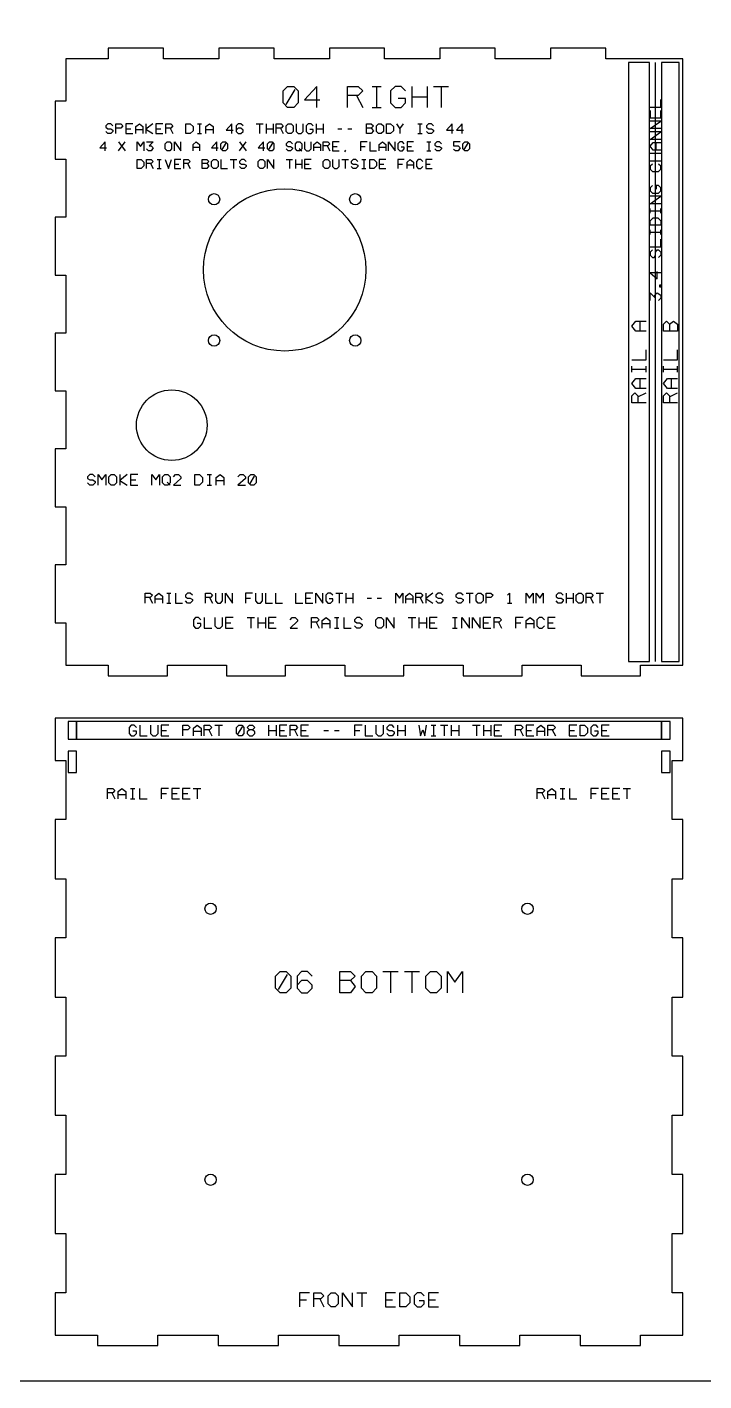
# Model space of a CAD drawing. Extents: x 0 to 610, y 0 to 915.
# Drawn here: x 191.8 to 383.6, y 0 to 383.6 of the extents above; entities that cross this region are included whole.
import ezdxf

# ---------------------------------------------------------------- set-up
doc = ezdxf.new("R2010")
doc.units = 0
for name, color, linetype in [('CUT', 7, 'Continuous'), ('ENGRAVE', 1, 'Continuous'), ('NOTES', 8, 'Continuous')]:
    doc.layers.add(name, color=color, linetype=linetype)

msp = doc.modelspace()

# ---------------------------------------------------------------- linework, layer by layer
at = {"layer": 'CUT', "color": 7}
for points in [[(202.8, 202.8), (214.8, 202.8), (214.8, 199.8), (231.56, 199.8), (231.56, 202.8), (248.31, 202.8), (248.31, 199.8), (265.07, 199.8), (265.07, 202.8), (281.82, 202.8), (281.82, 199.8), (298.58, 199.8), (298.58, 202.8), (315.33, 202.8), (315.33, 199.8), (332.09, 199.8), (332.09, 202.8), (348.84, 202.8), (348.84, 199.8), (365.6, 199.8), (365.6, 202.8), (377.6, 202.8), (377.6, 374.6), (355.8, 374.6), (355.8, 377.6), (340.13, 377.6), (340.13, 374.6), (324.47, 374.6), (324.47, 377.6), (308.8, 377.6), (308.8, 374.6), (293.13, 374.6), (293.13, 377.6), (277.47, 377.6), (277.47, 374.6), (261.8, 374.6), (261.8, 377.6), (246.13, 377.6), (246.13, 374.6), (230.47, 374.6), (230.47, 377.6), (214.8, 377.6), (214.8, 374.6), (202.8, 374.6), (202.8, 362.6), (199.8, 362.6), (199.8, 346.18), (202.8, 346.18), (202.8, 329.76), (199.8, 329.76), (199.8, 313.33), (202.8, 313.33), (202.8, 296.91), (199.8, 296.91), (199.8, 280.49), (202.8, 280.49), (202.8, 264.07), (199.8, 264.07), (199.8, 247.64), (202.8, 247.64), (202.8, 231.22), (199.8, 231.22), (199.8, 214.8), (202.8, 214.8)], [(199.8, 13), (211.8, 13), (211.8, 10), (228.89, 10), (228.89, 13), (245.98, 13), (245.98, 10), (263.07, 10), (263.07, 13), (280.16, 13), (280.16, 10), (297.24, 10), (297.24, 13), (314.33, 13), (314.33, 10), (331.42, 10), (331.42, 13), (348.51, 13), (348.51, 10), (365.6, 10), (365.6, 13), (377.6, 13), (377.6, 25), (374.6, 25), (374.6, 41.76), (377.6, 41.76), (377.6, 58.51), (374.6, 58.51), (374.6, 75.27), (377.6, 75.27), (377.6, 92.02), (374.6, 92.02), (374.6, 108.78), (377.6, 108.78), (377.6, 125.53), (374.6, 125.53), (374.6, 142.29), (377.6, 142.29), (377.6, 159.04), (374.6, 159.04), (374.6, 175.8), (377.6, 175.8), (377.6, 187.8), (199.8, 187.8), (199.8, 175.8), (202.8, 175.8), (202.8, 159.04), (199.8, 159.04), (199.8, 142.29), (202.8, 142.29), (202.8, 125.53), (199.8, 125.53), (199.8, 108.78), (202.8, 108.78), (202.8, 92.02), (199.8, 92.02), (199.8, 75.27), (202.8, 75.27), (202.8, 58.51), (199.8, 58.51), (199.8, 41.76), (202.8, 41.76), (202.8, 25), (199.8, 25)]]:
    msp.add_lwpolyline(points, close=True, dxfattribs=at)
for centre, radius in [((264.8, 314.8), 23), ((244.8, 334.8), 1.6), ((284.8, 334.8), 1.6), ((244.8, 294.8), 1.6), ((284.8, 294.8), 1.6), ((232.8, 270.8), 10), ((243.8, 133.8), 1.6), ((333.6, 133.8), 1.6), ((243.8, 57), 1.6), ((333.6, 57), 1.6)]:
    msp.add_circle(centre, radius, dxfattribs=at)
at = {"layer": 'ENGRAVE', "color": 1}
for points in [[(362.2, 203.8), (368.2, 203.8), (368.2, 373.6), (362.2, 373.6)], [(371.6, 203.8), (376.6, 203.8), (376.6, 373.6), (371.6, 373.6)], [(203.4, 181.8), (205.8, 181.8), (205.8, 186.8), (203.4, 186.8)], [(205.8, 181.8), (371.6, 181.8), (371.6, 186.8), (205.8, 186.8)], [(371.6, 181.8), (374, 181.8), (374, 186.8), (371.6, 186.8)], [(203.4, 172.4), (205.8, 172.4), (205.8, 178.4), (203.4, 178.4)], [(371.6, 172.4), (374, 172.4), (374, 178.4), (371.6, 178.4)]]:
    msp.add_lwpolyline(points, close=True, dxfattribs=at)
for points in [[(369.9, 203.8), (369.9, 373.6)], [(265.64, 366.8), (267.36, 366.8), (268.64, 365.51), (268.64, 362.09), (267.36, 360.8), (265.64, 360.8), (264.36, 362.09), (264.36, 365.51), (265.64, 366.8)], [(265.21, 361.66), (267.79, 365.94)], [(273.87, 360.8), (273.87, 366.8), (270.44, 362.94), (274.73, 362.94)], [(282.61, 360.8), (282.61, 366.8), (285.61, 366.8), (286.9, 365.51), (285.61, 364.23), (282.61, 364.23)], [(289.56, 366.8), (292.13, 366.8)], [(290.84, 366.8), (290.84, 360.8)], [(299.07, 365.51), (297.79, 366.8), (296.07, 366.8), (294.79, 365.51), (294.79, 362.09), (296.07, 360.8), (297.79, 360.8), (299.07, 362.09), (299.07, 363.37), (296.93, 363.37)], [(300.87, 366.8), (300.87, 360.8)], [(305.16, 366.8), (305.16, 360.8)], [(306.96, 366.8), (311.24, 366.8)], [(309.1, 366.8), (309.1, 360.8)], [(285.19, 364.23), (286.9, 360.8)], [(289.56, 360.8), (292.13, 360.8)], [(300.87, 363.8), (305.16, 363.8)], [(368.4, 360.91), (371.4, 360.91), (371.4, 363.06)], [(368.4, 360.01), (368.4, 357.87), (371.4, 357.87), (371.4, 360.01)], [(371.4, 354.83), (368.4, 354.83), (371.4, 356.97), (368.4, 356.97)], [(369.9, 357.87), (369.9, 359.37)], [(216.1, 355.6), (215.5, 356.2), (214.7, 356.2), (214.1, 355.6), (214.1, 355.2), (214.7, 354.8), (215.5, 354.8), (216.1, 354.4), (216.1, 354), (215.5, 353.4), (214.7, 353.4), (214.1, 354)], [(216.94, 353.4), (216.94, 356.2), (218.34, 356.2), (218.94, 355.6), (218.34, 355), (216.94, 355)], [(221.78, 356.2), (219.78, 356.2), (219.78, 353.4), (221.78, 353.4)], [(219.78, 354.8), (221.18, 354.8)], [(222.62, 353.4), (222.62, 355.4), (223.62, 356.2), (224.62, 355.4), (224.62, 353.4)], [(222.62, 354.6), (224.62, 354.6)], [(225.46, 356.2), (225.46, 353.4)], [(227.46, 356.2), (225.46, 354.68)], [(225.46, 354.68), (227.46, 353.4)], [(230.3, 356.2), (228.3, 356.2), (228.3, 353.4), (230.3, 353.4)], [(228.3, 354.8), (229.7, 354.8)], [(231.14, 353.4), (231.14, 356.2), (232.54, 356.2), (233.14, 355.6), (232.54, 355), (231.14, 355)], [(232.34, 355), (233.14, 353.4)], [(236.82, 353.4), (236.82, 356.2), (238.02, 356.2), (238.82, 355.4), (238.82, 354.2), (238.02, 353.4), (236.82, 353.4)], [(240.06, 356.2), (241.26, 356.2)], [(240.06, 353.4), (241.26, 353.4)], [(240.66, 356.2), (240.66, 353.4)], [(242.5, 353.4), (242.5, 355.4), (243.5, 356.2), (244.5, 355.4), (244.5, 353.4)], [(242.5, 354.6), (244.5, 354.6)], [(249.78, 353.4), (249.78, 356.2), (248.18, 354.4), (250.18, 354.4)], [(253.02, 355.6), (252.42, 356.2), (251.62, 356.2), (251.02, 355.6), (251.02, 354), (251.62, 353.4), (252.42, 353.4), (253.02, 354), (253.02, 354.4), (252.42, 355), (251.62, 355), (251.02, 354.4)], [(256.7, 356.2), (258.7, 356.2)], [(257.7, 356.2), (257.7, 353.4)], [(259.54, 356.2), (259.54, 353.4)], [(259.54, 354.8), (261.54, 354.8)], [(261.54, 356.2), (261.54, 353.4)], [(262.38, 353.4), (262.38, 356.2), (263.78, 356.2), (264.38, 355.6), (263.78, 355), (262.38, 355)], [(263.58, 355), (264.38, 353.4)], [(265.82, 356.2), (266.62, 356.2), (267.22, 355.6), (267.22, 354), (266.62, 353.4), (265.82, 353.4), (265.22, 354), (265.22, 355.6), (265.82, 356.2)], [(268.06, 356.2), (268.06, 354), (268.66, 353.4), (269.46, 353.4), (270.06, 354), (270.06, 356.2)], [(272.9, 355.6), (272.3, 356.2), (271.5, 356.2), (270.9, 355.6), (270.9, 354), (271.5, 353.4), (272.3, 353.4), (272.9, 354), (272.9, 354.6), (271.9, 354.6)], [(273.74, 356.2), (273.74, 353.4)], [(273.74, 354.8), (275.74, 354.8)], [(275.74, 356.2), (275.74, 353.4)], [(279.82, 354.8), (281.02, 354.8)], [(282.66, 354.8), (283.86, 354.8)], [(287.94, 353.4), (287.94, 356.2), (289.34, 356.2), (289.94, 355.6), (289.34, 355), (287.94, 355)], [(289.34, 355), (289.94, 354.2), (289.34, 353.4), (287.94, 353.4)], [(291.38, 356.2), (292.18, 356.2), (292.78, 355.6), (292.78, 354), (292.18, 353.4), (291.38, 353.4), (290.78, 354), (290.78, 355.6), (291.38, 356.2)], [(293.62, 353.4), (293.62, 356.2), (294.82, 356.2), (295.62, 355.4), (295.62, 354.2), (294.82, 353.4), (293.62, 353.4)], [(296.46, 356.2), (297.46, 354.8), (298.46, 356.2)], [(297.46, 354.8), (297.46, 353.4)], [(302.54, 356.2), (303.74, 356.2)], [(302.54, 353.4), (303.74, 353.4)], [(303.14, 356.2), (303.14, 353.4)], [(306.98, 355.6), (306.38, 356.2), (305.58, 356.2), (304.98, 355.6), (304.98, 355.2), (305.58, 354.8), (306.38, 354.8), (306.98, 354.4), (306.98, 354), (306.38, 353.4), (305.58, 353.4), (304.98, 354)], [(312.26, 353.4), (312.26, 356.2), (310.66, 354.4), (312.66, 354.4)], [(315.1, 353.4), (315.1, 356.2), (313.5, 354.4), (315.5, 354.4)], [(371.4, 351.79), (368.4, 351.79), (371.4, 353.93), (368.4, 353.93)], [(213.93, 348.5), (213.93, 351.1), (212.45, 349.43), (214.3, 349.43)], [(217.72, 351.1), (219.58, 348.5)], [(217.72, 348.5), (219.58, 351.1)], [(223, 348.5), (223, 351.1), (223.92, 349.8), (224.85, 351.1), (224.85, 348.5)], [(225.63, 351.1), (227.49, 351.1), (226.38, 349.99), (226.93, 349.99), (227.49, 349.43), (226.93, 348.5), (226.19, 348.5), (225.63, 349.06)], [(231.46, 351.1), (232.21, 351.1), (232.76, 350.54), (232.76, 349.06), (232.21, 348.5), (231.46, 348.5), (230.91, 349.06), (230.91, 350.54), (231.46, 351.1)], [(233.54, 348.5), (233.54, 351.1), (235.4, 348.5), (235.4, 351.1)], [(238.82, 348.5), (238.82, 350.36), (239.75, 351.1), (240.68, 350.36), (240.68, 348.5)], [(238.82, 349.61), (240.68, 349.61)], [(245.58, 348.5), (245.58, 351.1), (244.09, 349.43), (245.95, 349.43)], [(247.29, 351.1), (248.03, 351.1), (248.59, 350.54), (248.59, 349.06), (248.03, 348.5), (247.29, 348.5), (246.73, 349.06), (246.73, 350.54), (247.29, 351.1)], [(247.1, 348.87), (248.22, 350.73)], [(252, 351.1), (253.86, 348.5)], [(252, 348.5), (253.86, 351.1)], [(258.76, 348.5), (258.76, 351.1), (257.28, 349.43), (259.14, 349.43)], [(260.47, 351.1), (261.22, 351.1), (261.77, 350.54), (261.77, 349.06), (261.22, 348.5), (260.47, 348.5), (259.92, 349.06), (259.92, 350.54), (260.47, 351.1)], [(260.29, 348.87), (261.4, 350.73)], [(267.05, 350.54), (266.49, 351.1), (265.75, 351.1), (265.19, 350.54), (265.19, 350.17), (265.75, 349.8), (266.49, 349.8), (267.05, 349.43), (267.05, 349.06), (266.49, 348.5), (265.75, 348.5), (265.19, 349.06)], [(268.38, 351.1), (269.13, 351.1), (269.68, 350.54), (269.68, 349.06), (269.13, 348.5), (268.38, 348.5), (267.83, 349.06), (267.83, 350.54), (268.38, 351.1)], [(268.94, 349.24), (269.68, 348.5)], [(270.46, 351.1), (270.46, 349.06), (271.02, 348.5), (271.76, 348.5), (272.32, 349.06), (272.32, 351.1)], [(273.1, 348.5), (273.1, 350.36), (274.03, 351.1), (274.96, 350.36), (274.96, 348.5)], [(273.1, 349.61), (274.96, 349.61)], [(275.74, 348.5), (275.74, 351.1), (277.04, 351.1), (277.6, 350.54), (277.04, 349.99), (275.74, 349.99)], [(276.85, 349.99), (277.6, 348.5)], [(280.23, 351.1), (278.38, 351.1), (278.38, 348.5), (280.23, 348.5)], [(278.38, 349.8), (279.68, 349.8)], [(288.14, 351.1), (286.29, 351.1), (286.29, 348.5)], [(286.29, 349.8), (287.59, 349.8)], [(288.92, 351.1), (288.92, 348.5), (290.78, 348.5)], [(291.56, 348.5), (291.56, 350.36), (292.49, 351.1), (293.42, 350.36), (293.42, 348.5)], [(291.56, 349.61), (293.42, 349.61)], [(294.2, 348.5), (294.2, 351.1), (296.06, 348.5), (296.06, 351.1)], [(298.69, 350.54), (298.14, 351.1), (297.39, 351.1), (296.84, 350.54), (296.84, 349.06), (297.39, 348.5), (298.14, 348.5), (298.69, 349.06), (298.69, 349.61), (297.76, 349.61)], [(301.33, 351.1), (299.47, 351.1), (299.47, 348.5), (301.33, 348.5)], [(299.47, 349.8), (300.77, 349.8)], [(305.12, 351.1), (306.23, 351.1)], [(305.68, 351.1), (305.68, 348.5)], [(309.24, 350.54), (308.68, 351.1), (307.94, 351.1), (307.38, 350.54), (307.38, 350.17), (307.94, 349.8), (308.68, 349.8), (309.24, 349.43), (309.24, 349.06), (308.68, 348.5), (307.94, 348.5), (307.38, 349.06)], [(314.52, 351.1), (312.66, 351.1), (312.66, 349.99), (313.96, 349.99), (314.52, 349.43), (313.96, 348.5), (313.22, 348.5), (312.66, 348.87)], [(315.85, 351.1), (316.6, 351.1), (317.15, 350.54), (317.15, 349.06), (316.6, 348.5), (315.85, 348.5), (315.3, 349.06), (315.3, 350.54), (315.85, 351.1)], [(315.67, 348.87), (316.78, 350.73)], [(371.4, 348.74), (369.26, 348.74), (368.4, 349.81), (369.26, 350.89), (371.4, 350.89)], [(370.11, 348.74), (370.11, 350.89)], [(223, 343.5), (223, 346.1), (224.11, 346.1), (224.85, 345.36), (224.85, 344.24), (224.11, 343.5), (223, 343.5)], [(225.63, 343.5), (225.63, 346.1), (226.93, 346.1), (227.49, 345.54), (226.93, 344.99), (225.63, 344.99)], [(228.64, 346.1), (229.76, 346.1)], [(229.2, 346.1), (229.2, 343.5)], [(230.91, 346.1), (231.84, 343.5), (232.76, 346.1)], [(235.4, 346.1), (233.54, 346.1), (233.54, 343.5), (235.4, 343.5)], [(236.18, 343.5), (236.18, 346.1), (237.48, 346.1), (238.04, 345.54), (237.48, 344.99), (236.18, 344.99)], [(241.46, 343.5), (241.46, 346.1), (242.76, 346.1), (243.31, 345.54), (242.76, 344.99), (241.46, 344.99)], [(244.65, 346.1), (245.39, 346.1), (245.95, 345.54), (245.95, 344.06), (245.39, 343.5), (244.65, 343.5), (244.09, 344.06), (244.09, 345.54), (244.65, 346.1)], [(246.73, 346.1), (246.73, 343.5), (248.59, 343.5)], [(249.37, 346.1), (251.22, 346.1)], [(250.3, 346.1), (250.3, 343.5)], [(253.86, 345.54), (253.3, 346.1), (252.56, 346.1), (252, 345.54), (252, 345.17), (252.56, 344.8), (253.3, 344.8), (253.86, 344.43), (253.86, 344.06), (253.3, 343.5), (252.56, 343.5), (252, 344.06)], [(257.84, 346.1), (258.58, 346.1), (259.14, 345.54), (259.14, 344.06), (258.58, 343.5), (257.84, 343.5), (257.28, 344.06), (257.28, 345.54), (257.84, 346.1)], [(259.92, 343.5), (259.92, 346.1), (261.77, 343.5), (261.77, 346.1)], [(265.19, 346.1), (267.05, 346.1)], [(266.12, 346.1), (266.12, 343.5)], [(267.83, 346.1), (267.83, 343.5)], [(269.68, 346.1), (269.68, 343.5)], [(272.32, 346.1), (270.46, 346.1), (270.46, 343.5), (272.32, 343.5)], [(276.3, 346.1), (277.04, 346.1), (277.6, 345.54), (277.6, 344.06), (277.04, 343.5), (276.3, 343.5), (275.74, 344.06), (275.74, 345.54), (276.3, 346.1)], [(278.38, 346.1), (278.38, 344.06), (278.93, 343.5), (279.68, 343.5), (280.23, 344.06), (280.23, 346.1)], [(281.01, 346.1), (282.87, 346.1)], [(282.05, 348.72), (281.76, 348.28)], [(281.94, 346.1), (281.94, 343.5)], [(285.51, 345.54), (284.95, 346.1), (284.21, 346.1), (283.65, 345.54), (283.65, 345.17), (284.21, 344.8), (284.95, 344.8), (285.51, 344.43), (285.51, 344.06), (284.95, 343.5), (284.21, 343.5), (283.65, 344.06)], [(286.66, 346.1), (287.77, 346.1)], [(287.22, 346.1), (287.22, 343.5)], [(288.92, 343.5), (288.92, 346.1), (290.04, 346.1), (290.78, 345.36), (290.78, 344.24), (290.04, 343.5), (288.92, 343.5)], [(293.42, 346.1), (291.56, 346.1), (291.56, 343.5), (293.42, 343.5)], [(298.69, 346.1), (296.84, 346.1), (296.84, 343.5)], [(299.47, 343.5), (299.47, 345.36), (300.4, 346.1), (301.33, 345.36), (301.33, 343.5)], [(303.97, 345.54), (303.41, 346.1), (302.67, 346.1), (302.11, 345.54), (302.11, 344.06), (302.67, 343.5), (303.41, 343.5), (303.97, 344.06)], [(306.6, 346.1), (304.75, 346.1), (304.75, 343.5), (306.6, 343.5)], [(305.12, 348.5), (306.23, 348.5)], [(368.4, 347.84), (371.4, 347.84)], [(368.4, 345.7), (371.4, 345.7)], [(369.9, 345.7), (369.9, 347.84)], [(226.75, 344.99), (227.49, 343.5)], [(228.64, 343.5), (229.76, 343.5)], [(233.54, 344.8), (234.84, 344.8)], [(237.3, 344.99), (238.04, 343.5)], [(242.76, 344.99), (243.31, 344.24), (242.76, 343.5), (241.46, 343.5)], [(267.83, 344.8), (269.68, 344.8)], [(270.46, 344.8), (271.76, 344.8)], [(286.66, 343.5), (287.77, 343.5)], [(291.56, 344.8), (292.86, 344.8)], [(296.84, 344.8), (298.14, 344.8)], [(299.47, 344.61), (301.33, 344.61)], [(304.75, 344.8), (306.05, 344.8)], [(369.04, 344.8), (368.4, 344.16), (368.4, 343.3), (369.04, 342.66), (370.76, 342.66), (371.4, 343.3), (371.4, 344.16), (370.76, 344.8)], [(369.04, 338.71), (368.4, 338.07), (368.4, 337.21), (369.04, 336.57), (370.76, 336.57), (371.4, 337.21), (371.4, 338.07), (370.76, 338.71), (370.11, 338.71), (370.11, 337.64)], [(371.4, 333.53), (368.4, 333.53), (371.4, 335.67), (368.4, 335.67)], [(368.4, 330.91), (368.4, 332.2)], [(368.4, 331.56), (371.4, 331.56)], [(371.4, 330.91), (371.4, 332.2)], [(371.4, 327.44), (368.4, 327.44), (368.4, 328.73), (369.26, 329.59), (370.54, 329.59), (371.4, 328.73), (371.4, 327.44)], [(368.4, 324.83), (368.4, 326.11)], [(371.4, 324.83), (371.4, 326.11)], [(368.4, 325.47), (371.4, 325.47)], [(368.4, 321.36), (371.4, 321.36), (371.4, 323.5)], [(369.04, 320.46), (368.4, 319.81), (368.4, 318.96), (369.04, 318.31), (369.47, 318.31), (369.9, 318.96), (369.9, 319.81), (370.33, 320.46), (370.76, 320.46), (371.4, 319.81), (371.4, 318.96), (370.76, 318.31)], [(371.4, 313.94), (368.4, 313.94), (370.33, 312.23), (370.33, 314.37)], [(368.4, 306.14), (368.4, 308.29), (369.69, 307), (369.69, 307.64), (370.33, 308.29), (371.4, 307.64), (371.4, 306.79), (370.76, 306.14)], [(371.4, 310.04), (371.4, 310.43), (371.01, 310.43), (371.01, 310.04), (371.4, 310.04)], [(367.2, 297.41), (364.34, 297.41), (363.2, 298.84), (364.34, 300.27), (367.2, 300.27)], [(365.49, 297.41), (365.49, 300.27)], [(376.1, 297.41), (372.1, 297.41), (372.1, 299.41), (372.96, 300.27), (373.81, 299.41), (373.81, 297.41)], [(373.81, 299.41), (374.96, 300.27), (376.1, 299.41), (376.1, 297.41)], [(363.2, 289.3), (367.2, 289.3), (367.2, 292.16)], [(372.1, 289.3), (376.1, 289.3), (376.1, 292.16)], [(363.2, 285.81), (363.2, 287.53)], [(363.2, 286.67), (367.2, 286.67)], [(367.2, 281.19), (364.34, 281.19), (363.2, 282.61), (364.34, 284.04), (367.2, 284.04)], [(365.49, 281.19), (365.49, 284.04)], [(367.2, 285.81), (367.2, 287.53)], [(372.1, 285.81), (372.1, 287.53)], [(372.1, 286.67), (376.1, 286.67)], [(376.1, 281.19), (373.24, 281.19), (372.1, 282.61), (373.24, 284.04), (376.1, 284.04)], [(374.39, 281.19), (374.39, 284.04)], [(376.1, 285.81), (376.1, 287.53)], [(367.2, 277.13), (363.2, 277.13), (363.2, 279.13), (364.06, 279.99), (364.91, 279.13), (364.91, 277.13)], [(364.91, 278.84), (367.2, 279.99)], [(376.1, 277.13), (372.1, 277.13), (372.1, 279.13), (372.96, 279.99), (373.81, 279.13), (373.81, 277.13)], [(373.81, 278.84), (376.1, 279.99)], [(211.05, 256.16), (210.41, 256.8), (209.55, 256.8), (208.91, 256.16), (208.91, 255.73), (209.55, 255.3), (210.41, 255.3), (211.05, 254.87), (211.05, 254.44), (210.41, 253.8), (209.55, 253.8), (208.91, 254.44)], [(211.95, 253.8), (211.95, 256.8), (213.02, 255.3), (214.09, 256.8), (214.09, 253.8)], [(215.64, 256.8), (216.49, 256.8), (217.14, 256.16), (217.14, 254.44), (216.49, 253.8), (215.64, 253.8), (214.99, 254.44), (214.99, 256.16), (215.64, 256.8)], [(218.04, 256.8), (218.04, 253.8)], [(220.18, 256.8), (218.04, 255.17)], [(218.04, 255.17), (220.18, 253.8)], [(223.22, 256.8), (221.08, 256.8), (221.08, 253.8), (223.22, 253.8)], [(221.08, 255.3), (222.58, 255.3)], [(227.16, 253.8), (227.16, 256.8), (228.24, 255.3), (229.31, 256.8), (229.31, 253.8)], [(230.85, 256.8), (231.71, 256.8), (232.35, 256.16), (232.35, 254.44), (231.71, 253.8), (230.85, 253.8), (230.21, 254.44), (230.21, 256.16), (230.85, 256.8)], [(231.49, 254.66), (232.35, 253.8)], [(233.25, 256.16), (233.89, 256.8), (234.75, 256.8), (235.39, 256.16), (235.39, 255.73), (233.25, 253.8), (235.39, 253.8)], [(239.34, 253.8), (239.34, 256.8), (240.62, 256.8), (241.48, 255.94), (241.48, 254.66), (240.62, 253.8), (239.34, 253.8)], [(242.81, 256.8), (244.09, 256.8)], [(242.81, 253.8), (244.09, 253.8)], [(243.45, 256.8), (243.45, 253.8)], [(245.42, 253.8), (245.42, 255.94), (246.49, 256.8), (247.56, 255.94), (247.56, 253.8)], [(245.42, 255.09), (247.56, 255.09)], [(251.51, 256.16), (252.15, 256.8), (253.01, 256.8), (253.65, 256.16), (253.65, 255.73), (251.51, 253.8), (253.65, 253.8)], [(255.19, 256.8), (256.05, 256.8), (256.69, 256.16), (256.69, 254.44), (256.05, 253.8), (255.19, 253.8), (254.55, 254.44), (254.55, 256.16), (255.19, 256.8)], [(254.98, 254.23), (256.26, 256.37)], [(225.3, 220.4), (225.3, 223.2), (226.7, 223.2), (227.3, 222.6), (226.7, 222), (225.3, 222)], [(228.14, 220.4), (228.14, 222.4), (229.14, 223.2), (230.14, 222.4), (230.14, 220.4)], [(231.38, 223.2), (232.58, 223.2)], [(231.98, 223.2), (231.98, 220.4)], [(233.82, 223.2), (233.82, 220.4), (235.82, 220.4)], [(238.66, 222.6), (238.06, 223.2), (237.26, 223.2), (236.66, 222.6), (236.66, 222.2), (237.26, 221.8), (238.06, 221.8), (238.66, 221.4), (238.66, 221), (238.06, 220.4), (237.26, 220.4), (236.66, 221)], [(242.34, 220.4), (242.34, 223.2), (243.74, 223.2), (244.34, 222.6), (243.74, 222), (242.34, 222)], [(245.18, 223.2), (245.18, 221), (245.78, 220.4), (246.58, 220.4), (247.18, 221), (247.18, 223.2)], [(248.02, 220.4), (248.02, 223.2), (250.02, 220.4), (250.02, 223.2)], [(255.7, 223.2), (253.7, 223.2), (253.7, 220.4)], [(256.54, 223.2), (256.54, 221), (257.14, 220.4), (257.94, 220.4), (258.54, 221), (258.54, 223.2)], [(259.38, 223.2), (259.38, 220.4), (261.38, 220.4)], [(262.22, 223.2), (262.22, 220.4), (264.22, 220.4)], [(267.9, 223.2), (267.9, 220.4), (269.9, 220.4)], [(272.74, 223.2), (270.74, 223.2), (270.74, 220.4), (272.74, 220.4)], [(273.58, 220.4), (273.58, 223.2), (275.58, 220.4), (275.58, 223.2)], [(278.42, 222.6), (277.82, 223.2), (277.02, 223.2), (276.42, 222.6), (276.42, 221), (277.02, 220.4), (277.82, 220.4), (278.42, 221), (278.42, 221.6), (277.42, 221.6)], [(279.26, 223.2), (281.26, 223.2)], [(280.26, 223.2), (280.26, 220.4)], [(282.1, 223.2), (282.1, 220.4)], [(284.1, 223.2), (284.1, 220.4)], [(296.3, 220.4), (296.3, 223.2), (297.3, 221.8), (298.3, 223.2), (298.3, 220.4)], [(299.14, 220.4), (299.14, 222.4), (300.14, 223.2), (301.14, 222.4), (301.14, 220.4)], [(301.98, 220.4), (301.98, 223.2), (303.38, 223.2), (303.98, 222.6), (303.38, 222), (301.98, 222)], [(304.82, 223.2), (304.82, 220.4)], [(306.82, 223.2), (304.82, 221.68)], [(309.66, 222.6), (309.06, 223.2), (308.26, 223.2), (307.66, 222.6), (307.66, 222.2), (308.26, 221.8), (309.06, 221.8), (309.66, 221.4), (309.66, 221), (309.06, 220.4), (308.26, 220.4), (307.66, 221)], [(315.34, 222.6), (314.74, 223.2), (313.94, 223.2), (313.34, 222.6), (313.34, 222.2), (313.94, 221.8), (314.74, 221.8), (315.34, 221.4), (315.34, 221), (314.74, 220.4), (313.94, 220.4), (313.34, 221)], [(316.18, 223.2), (318.18, 223.2)], [(317.18, 223.2), (317.18, 220.4)], [(319.62, 223.2), (320.42, 223.2), (321.02, 222.6), (321.02, 221), (320.42, 220.4), (319.62, 220.4), (319.02, 221), (319.02, 222.6), (319.62, 223.2)], [(321.86, 220.4), (321.86, 223.2), (323.26, 223.2), (323.86, 222.6), (323.26, 222), (321.86, 222)], [(327.94, 222.6), (328.54, 223.2), (328.54, 220.4)], [(333.22, 220.4), (333.22, 223.2), (334.22, 221.8), (335.22, 223.2), (335.22, 220.4)], [(336.06, 220.4), (336.06, 223.2), (337.06, 221.8), (338.06, 223.2), (338.06, 220.4)], [(343.74, 222.6), (343.14, 223.2), (342.34, 223.2), (341.74, 222.6), (341.74, 222.2), (342.34, 221.8), (343.14, 221.8), (343.74, 221.4), (343.74, 221), (343.14, 220.4), (342.34, 220.4), (341.74, 221)], [(344.58, 223.2), (344.58, 220.4)], [(346.58, 223.2), (346.58, 220.4)], [(348.02, 223.2), (348.82, 223.2), (349.42, 222.6), (349.42, 221), (348.82, 220.4), (348.02, 220.4), (347.42, 221), (347.42, 222.6), (348.02, 223.2)], [(350.26, 220.4), (350.26, 223.2), (351.66, 223.2), (352.26, 222.6), (351.66, 222), (350.26, 222)], [(353.1, 223.2), (355.1, 223.2)], [(354.1, 223.2), (354.1, 220.4)], [(226.5, 222), (227.3, 220.4)], [(228.14, 221.6), (230.14, 221.6)], [(231.38, 220.4), (232.58, 220.4)], [(243.54, 222), (244.34, 220.4)], [(253.7, 221.8), (255.1, 221.8)], [(270.74, 221.8), (272.14, 221.8)], [(282.1, 221.8), (284.1, 221.8)], [(288.18, 221.8), (289.38, 221.8)], [(291.02, 221.8), (292.22, 221.8)], [(299.14, 221.6), (301.14, 221.6)], [(303.18, 222), (303.98, 220.4)], [(304.82, 221.68), (306.82, 220.4)], [(327.94, 220.4), (329.14, 220.4)], [(344.58, 221.8), (346.58, 221.8)], [(351.46, 222), (352.26, 220.4)], [(241.06, 215.66), (240.42, 216.3), (239.56, 216.3), (238.92, 215.66), (238.92, 213.94), (239.56, 213.3), (240.42, 213.3), (241.06, 213.94), (241.06, 214.59), (239.99, 214.59)], [(241.96, 216.3), (241.96, 213.3), (244.11, 213.3)], [(245.01, 216.3), (245.01, 213.94), (245.65, 213.3), (246.51, 213.3), (247.15, 213.94), (247.15, 216.3)], [(250.19, 216.3), (248.05, 216.3), (248.05, 213.3), (250.19, 213.3)], [(254.14, 216.3), (256.28, 216.3)], [(255.21, 216.3), (255.21, 213.3)], [(257.18, 216.3), (257.18, 213.3)], [(259.32, 216.3), (259.32, 213.3)], [(262.36, 216.3), (260.22, 216.3), (260.22, 213.3), (262.36, 213.3)], [(266.31, 215.66), (266.95, 216.3), (267.81, 216.3), (268.45, 215.66), (268.45, 215.23), (266.31, 213.3), (268.45, 213.3)], [(272.39, 213.3), (272.39, 216.3), (273.89, 216.3), (274.54, 215.66), (273.89, 215.01), (272.39, 215.01)], [(273.68, 215.01), (274.54, 213.3)], [(275.44, 213.3), (275.44, 215.44), (276.51, 216.3), (277.58, 215.44), (277.58, 213.3)], [(278.91, 216.3), (280.19, 216.3)], [(279.55, 216.3), (279.55, 213.3)], [(281.52, 216.3), (281.52, 213.3), (283.66, 213.3)], [(286.71, 215.66), (286.06, 216.3), (285.21, 216.3), (284.56, 215.66), (284.56, 215.23), (285.21, 214.8), (286.06, 214.8), (286.71, 214.37), (286.71, 213.94), (286.06, 213.3), (285.21, 213.3), (284.56, 213.94)], [(291.29, 216.3), (292.15, 216.3), (292.79, 215.66), (292.79, 213.94), (292.15, 213.3), (291.29, 213.3), (290.65, 213.94), (290.65, 215.66), (291.29, 216.3)], [(293.69, 213.3), (293.69, 216.3), (295.84, 213.3), (295.84, 216.3)], [(299.78, 216.3), (301.92, 216.3)], [(300.85, 216.3), (300.85, 213.3)], [(302.82, 216.3), (302.82, 213.3)], [(304.96, 216.3), (304.96, 213.3)], [(308.01, 216.3), (305.86, 216.3), (305.86, 213.3), (308.01, 213.3)], [(312.38, 216.3), (313.66, 216.3)], [(313.02, 216.3), (313.02, 213.3)], [(314.99, 213.3), (314.99, 216.3), (317.14, 213.3), (317.14, 216.3)], [(318.04, 213.3), (318.04, 216.3), (320.18, 213.3), (320.18, 216.3)], [(323.22, 216.3), (321.08, 216.3), (321.08, 213.3), (323.22, 213.3)], [(324.12, 213.3), (324.12, 216.3), (325.62, 216.3), (326.26, 215.66), (325.62, 215.01), (324.12, 215.01)], [(325.41, 215.01), (326.26, 213.3)], [(332.35, 216.3), (330.21, 216.3), (330.21, 213.3)], [(333.25, 213.3), (333.25, 215.44), (334.32, 216.3), (335.39, 215.44), (335.39, 213.3)], [(338.44, 215.66), (337.79, 216.3), (336.94, 216.3), (336.29, 215.66), (336.29, 213.94), (336.94, 213.3), (337.79, 213.3), (338.44, 213.94)], [(341.48, 216.3), (339.34, 216.3), (339.34, 213.3), (341.48, 213.3)], [(248.05, 214.8), (249.55, 214.8)], [(257.18, 214.8), (259.32, 214.8)], [(260.22, 214.8), (261.72, 214.8)], [(275.44, 214.59), (277.58, 214.59)], [(278.91, 213.3), (280.19, 213.3)], [(302.82, 214.8), (304.96, 214.8)], [(305.86, 214.8), (307.36, 214.8)], [(312.38, 213.3), (313.66, 213.3)], [(321.08, 214.8), (322.58, 214.8)], [(330.21, 214.8), (331.71, 214.8)], [(333.25, 214.59), (335.39, 214.59)], [(339.34, 214.8), (340.84, 214.8)], [(222.83, 185.16), (222.19, 185.8), (221.33, 185.8), (220.69, 185.16), (220.69, 183.44), (221.33, 182.8), (222.19, 182.8), (222.83, 183.44), (222.83, 184.09), (221.76, 184.09)], [(223.73, 185.8), (223.73, 182.8), (225.87, 182.8)], [(226.77, 185.8), (226.77, 183.44), (227.41, 182.8), (228.27, 182.8), (228.91, 183.44), (228.91, 185.8)], [(231.96, 185.8), (229.81, 185.8), (229.81, 182.8), (231.96, 182.8)], [(229.81, 184.3), (231.31, 184.3)], [(235.9, 182.8), (235.9, 185.8), (237.4, 185.8), (238.04, 185.16), (237.4, 184.51), (235.9, 184.51)], [(238.94, 182.8), (238.94, 184.94), (240.01, 185.8), (241.09, 184.94), (241.09, 182.8)], [(241.99, 182.8), (241.99, 185.8), (243.49, 185.8), (244.13, 185.16), (243.49, 184.51), (241.99, 184.51)], [(243.27, 184.51), (244.13, 182.8)], [(245.03, 185.8), (247.17, 185.8)], [(246.1, 185.8), (246.1, 182.8)], [(251.76, 185.8), (252.61, 185.8), (253.26, 185.16), (253.26, 183.44), (252.61, 182.8), (251.76, 182.8), (251.11, 183.44), (251.11, 185.16), (251.76, 185.8)], [(251.54, 183.23), (252.83, 185.37)], [(254.8, 184.51), (254.16, 185.16), (254.8, 185.8), (255.66, 185.8), (256.3, 185.16), (255.66, 184.51), (254.8, 184.51), (254.16, 183.87), (254.16, 183.44), (254.8, 182.8), (255.66, 182.8), (256.3, 183.44), (256.3, 183.87), (255.66, 184.51)], [(260.24, 185.8), (260.24, 182.8)], [(260.24, 184.3), (262.39, 184.3)], [(262.39, 185.8), (262.39, 182.8)], [(265.43, 185.8), (263.29, 185.8), (263.29, 182.8), (265.43, 182.8)], [(263.29, 184.3), (264.79, 184.3)], [(266.33, 182.8), (266.33, 185.8), (267.83, 185.8), (268.47, 185.16), (267.83, 184.51), (266.33, 184.51)], [(267.61, 184.51), (268.47, 182.8)], [(271.51, 185.8), (269.37, 185.8), (269.37, 182.8), (271.51, 182.8)], [(269.37, 184.3), (270.87, 184.3)], [(275.89, 184.3), (277.17, 184.3)], [(278.93, 184.3), (280.21, 184.3)], [(286.73, 185.8), (284.59, 185.8), (284.59, 182.8)], [(284.59, 184.3), (286.09, 184.3)], [(287.63, 185.8), (287.63, 182.8), (289.77, 182.8)], [(290.67, 185.8), (290.67, 183.44), (291.31, 182.8), (292.17, 182.8), (292.81, 183.44), (292.81, 185.8)], [(295.86, 185.16), (295.21, 185.8), (294.36, 185.8), (293.71, 185.16), (293.71, 184.73), (294.36, 184.3), (295.21, 184.3), (295.86, 183.87), (295.86, 183.44), (295.21, 182.8), (294.36, 182.8), (293.71, 183.44)], [(296.76, 185.8), (296.76, 182.8)], [(296.76, 184.3), (298.9, 184.3)], [(298.9, 185.8), (298.9, 182.8)], [(302.84, 185.8), (303.27, 182.8), (303.91, 184.51), (304.56, 182.8), (304.99, 185.8)], [(306.31, 185.8), (307.6, 185.8)], [(306.96, 185.8), (306.96, 182.8)], [(308.93, 185.8), (311.07, 185.8)], [(310, 185.8), (310, 182.8)], [(311.97, 185.8), (311.97, 182.8)], [(311.97, 184.3), (314.11, 184.3)], [(314.11, 185.8), (314.11, 182.8)], [(318.06, 185.8), (320.2, 185.8)], [(319.13, 185.8), (319.13, 182.8)], [(321.1, 185.8), (321.1, 182.8)], [(321.1, 184.3), (323.24, 184.3)], [(323.24, 185.8), (323.24, 182.8)], [(326.29, 185.8), (324.14, 185.8), (324.14, 182.8), (326.29, 182.8)], [(324.14, 184.3), (325.64, 184.3)], [(330.23, 182.8), (330.23, 185.8), (331.73, 185.8), (332.37, 185.16), (331.73, 184.51), (330.23, 184.51)], [(331.51, 184.51), (332.37, 182.8)], [(335.41, 185.8), (333.27, 185.8), (333.27, 182.8), (335.41, 182.8)], [(333.27, 184.3), (334.77, 184.3)], [(336.31, 182.8), (336.31, 184.94), (337.39, 185.8), (338.46, 184.94), (338.46, 182.8)], [(339.36, 182.8), (339.36, 185.8), (340.86, 185.8), (341.5, 185.16), (340.86, 184.51), (339.36, 184.51)], [(340.64, 184.51), (341.5, 182.8)], [(347.59, 185.8), (345.44, 185.8), (345.44, 182.8), (347.59, 182.8)], [(345.44, 184.3), (346.94, 184.3)], [(348.49, 182.8), (348.49, 185.8), (349.77, 185.8), (350.63, 184.94), (350.63, 183.66), (349.77, 182.8), (348.49, 182.8)], [(353.67, 185.16), (353.03, 185.8), (352.17, 185.8), (351.53, 185.16), (351.53, 183.44), (352.17, 182.8), (353.03, 182.8), (353.67, 183.44), (353.67, 184.09), (352.6, 184.09)], [(356.71, 185.8), (354.57, 185.8), (354.57, 182.8), (356.71, 182.8)], [(354.57, 184.3), (356.07, 184.3)], [(238.94, 184.09), (241.09, 184.09)], [(306.31, 182.8), (307.6, 182.8)], [(336.31, 184.09), (338.46, 184.09)], [(214.56, 164.9), (214.56, 167.9), (216.06, 167.9), (216.7, 167.26), (216.06, 166.61), (214.56, 166.61)], [(215.84, 166.61), (216.7, 164.9)], [(217.6, 164.9), (217.6, 167.04), (218.67, 167.9), (219.74, 167.04), (219.74, 164.9)], [(217.6, 166.19), (219.74, 166.19)], [(221.07, 167.9), (222.36, 167.9)], [(221.71, 167.9), (221.71, 164.9)], [(223.69, 167.9), (223.69, 164.9), (225.83, 164.9)], [(231.91, 167.9), (229.77, 167.9), (229.77, 164.9)], [(229.77, 166.4), (231.27, 166.4)], [(234.96, 167.9), (232.81, 167.9), (232.81, 164.9), (234.96, 164.9)], [(232.81, 166.4), (234.31, 166.4)], [(238, 167.9), (235.86, 167.9), (235.86, 164.9), (238, 164.9)], [(235.86, 166.4), (237.36, 166.4)], [(238.9, 167.9), (241.04, 167.9)], [(239.97, 167.9), (239.97, 164.9)], [(336.36, 164.9), (336.36, 167.9), (337.86, 167.9), (338.5, 167.26), (337.86, 166.61), (336.36, 166.61)], [(337.64, 166.61), (338.5, 164.9)], [(339.4, 164.9), (339.4, 167.04), (340.47, 167.9), (341.54, 167.04), (341.54, 164.9)], [(339.4, 166.19), (341.54, 166.19)], [(342.87, 167.9), (344.16, 167.9)], [(343.51, 167.9), (343.51, 164.9)], [(345.49, 167.9), (345.49, 164.9), (347.63, 164.9)], [(353.71, 167.9), (351.57, 167.9), (351.57, 164.9)], [(351.57, 166.4), (353.07, 166.4)], [(356.76, 167.9), (354.61, 167.9), (354.61, 164.9), (356.76, 164.9)], [(354.61, 166.4), (356.11, 166.4)], [(359.8, 167.9), (357.66, 167.9), (357.66, 164.9), (359.8, 164.9)], [(357.66, 166.4), (359.16, 166.4)], [(360.7, 167.9), (362.84, 167.9)], [(361.77, 167.9), (361.77, 164.9)], [(221.07, 164.9), (222.36, 164.9)], [(342.87, 164.9), (344.16, 164.9)], [(263.5, 116), (265.21, 116), (266.5, 114.71), (266.5, 111.29), (265.21, 110), (263.5, 110), (262.21, 111.29), (262.21, 114.71), (263.5, 116)], [(263.07, 110.86), (265.64, 115.14)], [(272.59, 114.71), (271.3, 116), (269.59, 116), (268.3, 114.71), (268.3, 111.29), (269.59, 110), (271.3, 110), (272.59, 111.29), (272.59, 112.14), (271.3, 113.43), (269.59, 113.43), (268.3, 112.14)], [(280.47, 110), (280.47, 116), (283.47, 116), (284.76, 114.71), (283.47, 113.43), (280.47, 113.43)], [(287.84, 116), (289.56, 116), (290.84, 114.71), (290.84, 111.29), (289.56, 110), (287.84, 110), (286.56, 111.29), (286.56, 114.71), (287.84, 116)], [(292.64, 116), (296.93, 116)], [(294.79, 116), (294.79, 110)], [(298.73, 116), (303.01, 116)], [(300.87, 116), (300.87, 110)], [(306.1, 116), (307.81, 116), (309.1, 114.71), (309.1, 111.29), (307.81, 110), (306.1, 110), (304.81, 111.29), (304.81, 114.71), (306.1, 116)], [(310.9, 110), (310.9, 116), (313.04, 113), (315.19, 116), (315.19, 110)], [(283.47, 113.43), (284.76, 111.71), (283.47, 110), (280.47, 110)], [(271.87, 25), (269.01, 25), (269.01, 21)], [(273.07, 21), (273.07, 25), (275.07, 25), (275.93, 24.14), (275.07, 23.29), (273.07, 23.29)], [(274.79, 23.29), (275.93, 21)], [(277.99, 25), (279.13, 25), (279.99, 24.14), (279.99, 21.86), (279.13, 21), (277.99, 21), (277.13, 21.86), (277.13, 24.14), (277.99, 25)], [(281.19, 21), (281.19, 25), (284.04, 21), (284.04, 25)], [(285.24, 25), (288.1, 25)], [(286.67, 25), (286.67, 21)], [(296.21, 25), (293.36, 25), (293.36, 21), (296.21, 21)], [(297.41, 21), (297.41, 25), (299.13, 25), (300.27, 23.86), (300.27, 22.14), (299.13, 21), (297.41, 21)], [(304.33, 24.14), (303.47, 25), (302.33, 25), (301.47, 24.14), (301.47, 21.86), (302.33, 21), (303.47, 21), (304.33, 21.86), (304.33, 22.71), (302.9, 22.71)], [(308.39, 25), (305.53, 25), (305.53, 21), (308.39, 21)], [(269.01, 23), (271.01, 23)], [(293.36, 23), (295.36, 23)], [(305.53, 23), (307.53, 23)]]:
    msp.add_lwpolyline(points, dxfattribs=at)
at = {"layer": 'NOTES', "color": 8}
msp.add_lwpolyline([(0, 0), (610, 0), (610, 915), (0, 915)], close=True, dxfattribs=at)

doc.saveas('drawing.dxf')
